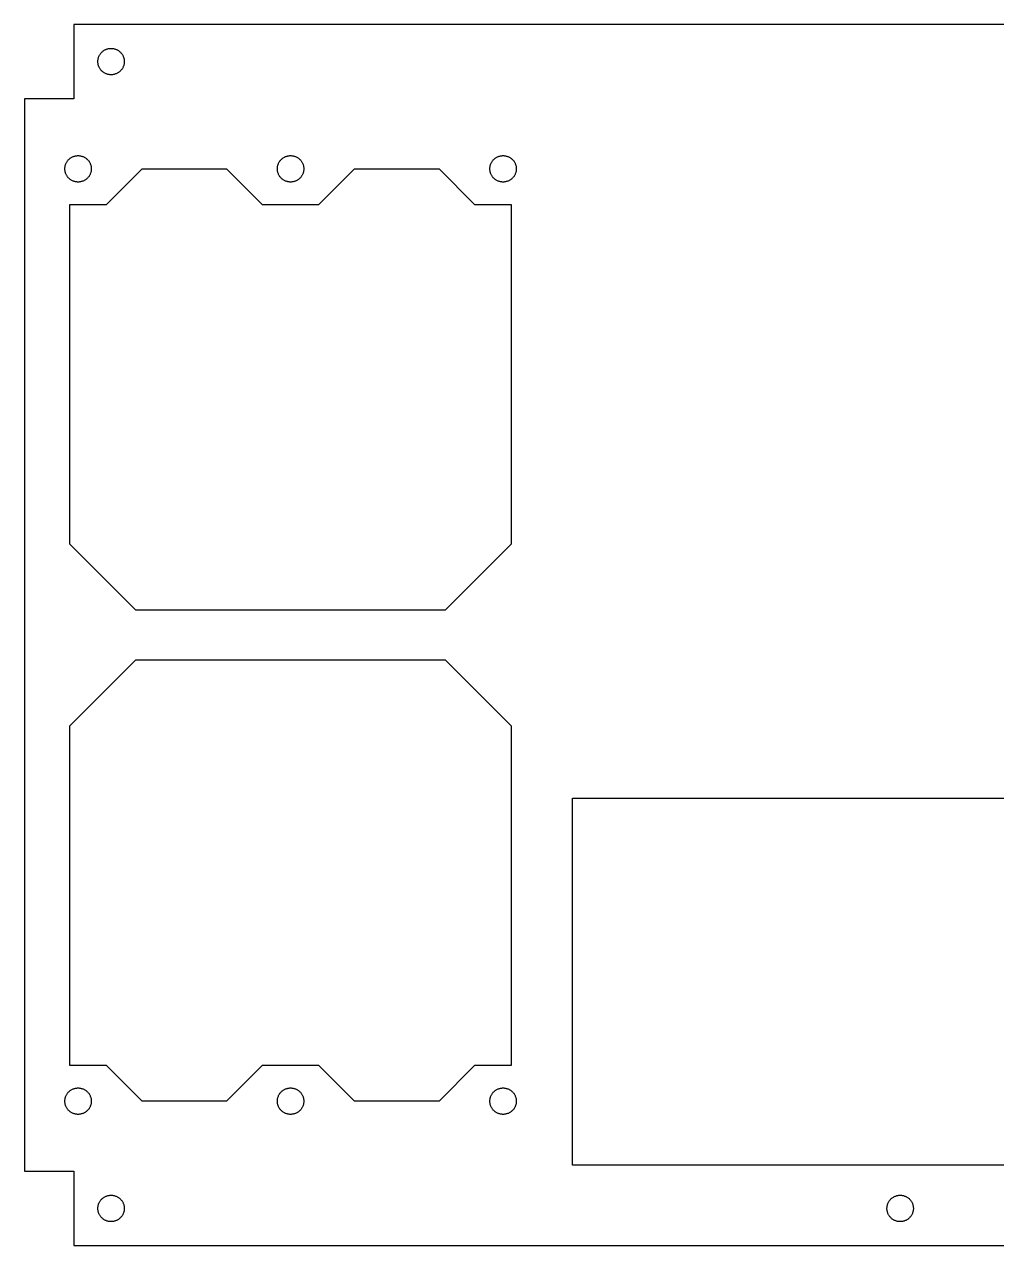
# Model space of a CAD drawing. Header units: metres. Extents: x -160 to 160, y 0 to 148.
# Drawn here: x -160 to -42.2, y 0 to 148 of the extents above; entities that cross this region are included whole.
import ezdxf

# ---------------------------------------------------------------- set-up
doc = ezdxf.new("R2010")
doc.units = ezdxf.units.M

msp = doc.modelspace()

# ---------------------------------------------------------------- linework, layer by layer
for p, q in [((154, 148), (-154, 148)), ((-154, 148), (-154, 139)), ((-149.965, 145.032), (-149.889, 145.052)), ((-149.889, 145.052), (-149.812, 145.07)), ((-149.812, 145.07), (-149.735, 145.083)), ((-149.735, 145.083), (-149.657, 145.093)), ((-149.657, 145.093), (-149.579, 145.099)), ((-149.579, 145.099), (-149.5, 145.1)), ((-149.5, 145.1), (-149.421, 145.099)), ((-149.421, 145.099), (-149.343, 145.093)), ((-149.343, 145.093), (-149.265, 145.083)), ((-149.265, 145.083), (-149.188, 145.07)), ((-149.188, 145.07), (-149.111, 145.052)), ((-149.111, 145.052), (-149.035, 145.032)), ((-151.1, 143.5), (-151.099, 143.579)), ((-151.099, 143.579), (-151.093, 143.657)), ((-151.093, 143.657), (-151.083, 143.735)), ((-151.083, 143.735), (-151.07, 143.812)), ((-151.07, 143.812), (-151.052, 143.889)), ((-151.052, 143.889), (-151.032, 143.965)), ((-151.032, 143.965), (-151.007, 144.039)), ((-151.007, 144.039), (-150.979, 144.112)), ((-150.979, 144.112), (-150.947, 144.184)), ((-150.947, 144.184), (-150.911, 144.254)), ((-150.911, 144.254), (-150.873, 144.323)), ((-150.873, 144.323), (-150.831, 144.389)), ((-150.831, 144.389), (-150.785, 144.453)), ((-150.785, 144.453), (-150.737, 144.515)), ((-150.737, 144.515), (-150.686, 144.575)), ((-150.686, 144.575), (-150.632, 144.632)), ((-150.632, 144.632), (-150.575, 144.686)), ((-150.575, 144.686), (-150.515, 144.737)), ((-150.515, 144.737), (-150.453, 144.785)), ((-150.453, 144.785), (-150.389, 144.831)), ((-150.389, 144.831), (-150.323, 144.873)), ((-150.323, 144.873), (-150.254, 144.911)), ((-150.254, 144.911), (-150.184, 144.947)), ((-150.184, 144.947), (-150.112, 144.979)), ((-150.112, 144.979), (-150.039, 145.007)), ((-150.039, 145.007), (-149.965, 145.032)), ((-149.035, 145.032), (-148.961, 145.007)), ((-148.961, 145.007), (-148.888, 144.979)), ((-148.888, 144.979), (-148.816, 144.947)), ((-148.816, 144.947), (-148.746, 144.911)), ((-148.746, 144.911), (-148.677, 144.873)), ((-148.677, 144.873), (-148.611, 144.831)), ((-148.611, 144.831), (-148.547, 144.785)), ((-148.547, 144.785), (-148.485, 144.737)), ((-148.485, 144.737), (-148.425, 144.686)), ((-148.425, 144.686), (-148.368, 144.632)), ((-148.368, 144.632), (-148.314, 144.575)), ((-148.314, 144.575), (-148.263, 144.515)), ((-148.263, 144.515), (-148.215, 144.453)), ((-148.215, 144.453), (-148.169, 144.389)), ((-148.169, 144.389), (-148.127, 144.323)), ((-148.127, 144.323), (-148.089, 144.254)), ((-148.089, 144.254), (-148.053, 144.184)), ((-148.053, 144.184), (-148.021, 144.112)), ((-148.021, 144.112), (-147.993, 144.039)), ((-147.993, 144.039), (-147.968, 143.965)), ((-147.968, 143.965), (-147.948, 143.889)), ((-147.948, 143.889), (-147.93, 143.812)), ((-147.93, 143.812), (-147.917, 143.735)), ((-147.917, 143.735), (-147.907, 143.657)), ((-147.907, 143.657), (-147.901, 143.579)), ((-147.901, 143.579), (-147.9, 143.5)), ((-151.099, 143.421), (-151.1, 143.5)), ((-151.093, 143.343), (-151.099, 143.421)), ((-151.083, 143.265), (-151.093, 143.343)), ((-151.07, 143.188), (-151.083, 143.265)), ((-151.052, 143.111), (-151.07, 143.188)), ((-151.032, 143.035), (-151.052, 143.111)), ((-151.007, 142.961), (-151.032, 143.035)), ((-150.979, 142.888), (-151.007, 142.961)), ((-150.947, 142.816), (-150.979, 142.888)), ((-150.911, 142.746), (-150.947, 142.816)), ((-150.873, 142.677), (-150.911, 142.746)), ((-150.831, 142.611), (-150.873, 142.677)), ((-150.785, 142.547), (-150.831, 142.611)), ((-150.737, 142.485), (-150.785, 142.547)), ((-150.686, 142.425), (-150.737, 142.485)), ((-150.632, 142.368), (-150.686, 142.425)), ((-150.575, 142.314), (-150.632, 142.368)), ((-150.515, 142.263), (-150.575, 142.314)), ((-150.453, 142.215), (-150.515, 142.263)), ((-150.389, 142.169), (-150.453, 142.215)), ((-150.323, 142.127), (-150.389, 142.169)), ((-150.254, 142.089), (-150.323, 142.127)), ((-150.184, 142.053), (-150.254, 142.089)), ((-148.746, 142.089), (-148.816, 142.053)), ((-148.677, 142.127), (-148.746, 142.089)), ((-148.611, 142.169), (-148.677, 142.127)), ((-148.547, 142.215), (-148.611, 142.169)), ((-148.485, 142.263), (-148.547, 142.215)), ((-148.425, 142.314), (-148.485, 142.263)), ((-148.368, 142.368), (-148.425, 142.314)), ((-148.314, 142.425), (-148.368, 142.368)), ((-148.263, 142.485), (-148.314, 142.425)), ((-148.215, 142.547), (-148.263, 142.485)), ((-148.169, 142.611), (-148.215, 142.547)), ((-148.127, 142.677), (-148.169, 142.611)), ((-148.089, 142.746), (-148.127, 142.677)), ((-148.053, 142.816), (-148.089, 142.746)), ((-148.021, 142.888), (-148.053, 142.816)), ((-147.993, 142.961), (-148.021, 142.888)), ((-147.968, 143.035), (-147.993, 142.961)), ((-147.948, 143.111), (-147.968, 143.035)), ((-147.93, 143.188), (-147.948, 143.111)), ((-147.917, 143.265), (-147.93, 143.188)), ((-147.907, 143.343), (-147.917, 143.265)), ((-147.901, 143.421), (-147.907, 143.343)), ((-147.9, 143.5), (-147.901, 143.421)), ((-150.112, 142.021), (-150.184, 142.053)), ((-150.039, 141.993), (-150.112, 142.021)), ((-149.965, 141.968), (-150.039, 141.993)), ((-149.889, 141.948), (-149.965, 141.968)), ((-149.812, 141.93), (-149.889, 141.948)), ((-149.735, 141.917), (-149.812, 141.93)), ((-149.657, 141.907), (-149.735, 141.917)), ((-149.579, 141.901), (-149.657, 141.907)), ((-149.5, 141.9), (-149.579, 141.901)), ((-149.421, 141.901), (-149.5, 141.9)), ((-149.343, 141.907), (-149.421, 141.901)), ((-149.265, 141.917), (-149.343, 141.907)), ((-149.188, 141.93), (-149.265, 141.917)), ((-149.111, 141.948), (-149.188, 141.93)), ((-149.035, 141.968), (-149.111, 141.948)), ((-148.961, 141.993), (-149.035, 141.968)), ((-148.888, 142.021), (-148.961, 141.993)), ((-148.816, 142.053), (-148.888, 142.021)), ((-154, 139), (-160, 139)), ((-160, 139), (-160, 9)), ((-154.575, 131.686), (-154.515, 131.737)), ((-154.515, 131.737), (-154.453, 131.785)), ((-154.453, 131.785), (-154.389, 131.831)), ((-154.389, 131.831), (-154.323, 131.873)), ((-154.323, 131.873), (-154.254, 131.911)), ((-154.254, 131.911), (-154.184, 131.947)), ((-154.184, 131.947), (-154.112, 131.979)), ((-154.112, 131.979), (-154.039, 132.007)), ((-154.039, 132.007), (-153.965, 132.032)), ((-153.965, 132.032), (-153.889, 132.052)), ((-153.889, 132.052), (-153.812, 132.07)), ((-153.812, 132.07), (-153.735, 132.083)), ((-153.735, 132.083), (-153.657, 132.093)), ((-153.657, 132.093), (-153.579, 132.099)), ((-153.579, 132.099), (-153.5, 132.1)), ((-153.5, 132.1), (-153.421, 132.099)), ((-153.421, 132.099), (-153.343, 132.093)), ((-153.343, 132.093), (-153.265, 132.083)), ((-153.265, 132.083), (-153.188, 132.07)), ((-153.188, 132.07), (-153.111, 132.052)), ((-153.111, 132.052), (-153.035, 132.032)), ((-153.035, 132.032), (-152.961, 132.007)), ((-152.961, 132.007), (-152.888, 131.979)), ((-152.888, 131.979), (-152.816, 131.947)), ((-152.816, 131.947), (-152.746, 131.911)), ((-152.746, 131.911), (-152.677, 131.873)), ((-152.677, 131.873), (-152.611, 131.831)), ((-152.611, 131.831), (-152.547, 131.785)), ((-152.547, 131.785), (-152.485, 131.737)), ((-152.485, 131.737), (-152.425, 131.686)), ((-128.825, 131.686), (-128.765, 131.737)), ((-128.765, 131.737), (-128.703, 131.785)), ((-128.703, 131.785), (-128.639, 131.831)), ((-128.639, 131.831), (-128.573, 131.873)), ((-128.573, 131.873), (-128.504, 131.911)), ((-128.504, 131.911), (-128.434, 131.947)), ((-128.434, 131.947), (-128.362, 131.979)), ((-128.362, 131.979), (-128.289, 132.007)), ((-128.289, 132.007), (-128.215, 132.032)), ((-128.215, 132.032), (-128.139, 132.052)), ((-128.139, 132.052), (-128.062, 132.07)), ((-128.062, 132.07), (-127.985, 132.083)), ((-127.985, 132.083), (-127.907, 132.093)), ((-127.907, 132.093), (-127.829, 132.099)), ((-127.829, 132.099), (-127.75, 132.1)), ((-127.75, 132.1), (-127.671, 132.099)), ((-127.671, 132.099), (-127.593, 132.093)), ((-127.593, 132.093), (-127.515, 132.083)), ((-127.515, 132.083), (-127.438, 132.07)), ((-127.438, 132.07), (-127.361, 132.052)), ((-127.361, 132.052), (-127.285, 132.032)), ((-127.285, 132.032), (-127.211, 132.007)), ((-127.211, 132.007), (-127.138, 131.979)), ((-127.138, 131.979), (-127.066, 131.947)), ((-127.066, 131.947), (-126.996, 131.911)), ((-126.996, 131.911), (-126.927, 131.873)), ((-126.927, 131.873), (-126.861, 131.831)), ((-126.861, 131.831), (-126.797, 131.785)), ((-126.797, 131.785), (-126.735, 131.737)), ((-126.735, 131.737), (-126.675, 131.686)), ((-103.075, 131.686), (-103.015, 131.737)), ((-103.015, 131.737), (-102.953, 131.785)), ((-102.953, 131.785), (-102.889, 131.831)), ((-102.889, 131.831), (-102.823, 131.873)), ((-102.823, 131.873), (-102.754, 131.911)), ((-102.754, 131.911), (-102.684, 131.947)), ((-102.684, 131.947), (-102.612, 131.979)), ((-102.612, 131.979), (-102.539, 132.007)), ((-102.539, 132.007), (-102.465, 132.032)), ((-102.465, 132.032), (-102.389, 132.052)), ((-102.389, 132.052), (-102.312, 132.07)), ((-102.312, 132.07), (-102.235, 132.083)), ((-102.235, 132.083), (-102.157, 132.093)), ((-102.157, 132.093), (-102.079, 132.099)), ((-102.079, 132.099), (-102, 132.1)), ((-102, 132.1), (-101.921, 132.099)), ((-101.921, 132.099), (-101.843, 132.093)), ((-101.843, 132.093), (-101.765, 132.083)), ((-101.765, 132.083), (-101.688, 132.07)), ((-101.688, 132.07), (-101.611, 132.052)), ((-101.611, 132.052), (-101.535, 132.032)), ((-101.535, 132.032), (-101.461, 132.007)), ((-101.461, 132.007), (-101.388, 131.979)), ((-101.388, 131.979), (-101.316, 131.947)), ((-101.316, 131.947), (-101.246, 131.911)), ((-101.246, 131.911), (-101.177, 131.873)), ((-101.177, 131.873), (-101.111, 131.831)), ((-101.111, 131.831), (-101.047, 131.785)), ((-101.047, 131.785), (-100.985, 131.737)), ((-100.985, 131.737), (-100.925, 131.686)), ((-155.1, 130.5), (-155.099, 130.579)), ((-155.099, 130.421), (-155.1, 130.5)), ((-155.099, 130.579), (-155.093, 130.657)), ((-155.093, 130.343), (-155.099, 130.421)), ((-155.093, 130.657), (-155.083, 130.735)), ((-155.083, 130.265), (-155.093, 130.343)), ((-155.083, 130.735), (-155.07, 130.812)), ((-155.07, 130.188), (-155.083, 130.265)), ((-155.07, 130.812), (-155.052, 130.889)), ((-155.052, 130.889), (-155.032, 130.965)), ((-155.032, 130.965), (-155.007, 131.039)), ((-155.007, 131.039), (-154.979, 131.112)), ((-154.979, 131.112), (-154.947, 131.184)), ((-154.947, 131.184), (-154.911, 131.254)), ((-154.911, 131.254), (-154.873, 131.323)), ((-154.873, 131.323), (-154.831, 131.389)), ((-154.831, 131.389), (-154.785, 131.453)), ((-154.785, 131.453), (-154.737, 131.515)), ((-154.737, 131.515), (-154.686, 131.575)), ((-154.686, 131.575), (-154.632, 131.632)), ((-154.632, 131.632), (-154.575, 131.686)), ((-152.425, 131.686), (-152.368, 131.632)), ((-152.368, 131.632), (-152.314, 131.575)), ((-152.314, 131.575), (-152.263, 131.515)), ((-152.263, 131.515), (-152.215, 131.453)), ((-152.215, 131.453), (-152.169, 131.389)), ((-152.169, 131.389), (-152.127, 131.323)), ((-152.127, 131.323), (-152.089, 131.254)), ((-152.089, 131.254), (-152.053, 131.184)), ((-152.053, 131.184), (-152.021, 131.112)), ((-152.021, 131.112), (-151.993, 131.039)), ((-151.993, 131.039), (-151.968, 130.965)), ((-151.968, 130.965), (-151.948, 130.889)), ((-151.948, 130.889), (-151.93, 130.812)), ((-151.93, 130.812), (-151.917, 130.735)), ((-151.917, 130.265), (-151.93, 130.188)), ((-151.917, 130.735), (-151.907, 130.657)), ((-151.907, 130.343), (-151.917, 130.265)), ((-151.907, 130.657), (-151.901, 130.579)), ((-151.901, 130.421), (-151.907, 130.343)), ((-151.901, 130.579), (-151.9, 130.5)), ((-151.9, 130.5), (-151.901, 130.421)), ((-150.056, 126.185), (-145.741, 130.5)), ((-145.741, 130.5), (-135.509, 130.5)), ((-135.509, 130.5), (-131.194, 126.185)), ((-129.35, 130.5), (-129.349, 130.579)), ((-129.349, 130.421), (-129.35, 130.5)), ((-129.349, 130.579), (-129.343, 130.657)), ((-129.343, 130.343), (-129.349, 130.421)), ((-129.343, 130.657), (-129.333, 130.735)), ((-129.333, 130.265), (-129.343, 130.343)), ((-129.333, 130.735), (-129.32, 130.812)), ((-129.32, 130.188), (-129.333, 130.265)), ((-129.32, 130.812), (-129.302, 130.889)), ((-129.302, 130.889), (-129.282, 130.965)), ((-129.282, 130.965), (-129.257, 131.039)), ((-129.257, 131.039), (-129.229, 131.112)), ((-129.229, 131.112), (-129.197, 131.184)), ((-129.197, 131.184), (-129.161, 131.254)), ((-129.161, 131.254), (-129.123, 131.323)), ((-129.123, 131.323), (-129.081, 131.389)), ((-129.081, 131.389), (-129.035, 131.453)), ((-129.035, 131.453), (-128.987, 131.515)), ((-128.987, 131.515), (-128.936, 131.575)), ((-128.936, 131.575), (-128.882, 131.632)), ((-128.882, 131.632), (-128.825, 131.686)), ((-126.675, 131.686), (-126.618, 131.632)), ((-126.618, 131.632), (-126.564, 131.575)), ((-126.564, 131.575), (-126.513, 131.515)), ((-126.513, 131.515), (-126.465, 131.453)), ((-126.465, 131.453), (-126.419, 131.389)), ((-126.419, 131.389), (-126.377, 131.323)), ((-126.377, 131.323), (-126.339, 131.254)), ((-126.339, 131.254), (-126.303, 131.184)), ((-126.303, 131.184), (-126.271, 131.112)), ((-126.271, 131.112), (-126.243, 131.039)), ((-126.243, 131.039), (-126.218, 130.965)), ((-126.218, 130.965), (-126.198, 130.889)), ((-126.198, 130.889), (-126.18, 130.812)), ((-126.18, 130.812), (-126.167, 130.735)), ((-126.167, 130.265), (-126.18, 130.188)), ((-126.167, 130.735), (-126.157, 130.657)), ((-126.157, 130.343), (-126.167, 130.265)), ((-126.157, 130.657), (-126.151, 130.579)), ((-126.151, 130.421), (-126.157, 130.343)), ((-126.151, 130.579), (-126.15, 130.5)), ((-126.15, 130.5), (-126.151, 130.421)), ((-124.306, 126.185), (-119.991, 130.5)), ((-119.991, 130.5), (-109.759, 130.5)), ((-109.759, 130.5), (-105.444, 126.185)), ((-103.6, 130.5), (-103.599, 130.579)), ((-103.599, 130.421), (-103.6, 130.5)), ((-103.599, 130.579), (-103.593, 130.657)), ((-103.593, 130.343), (-103.599, 130.421)), ((-103.593, 130.657), (-103.583, 130.735)), ((-103.583, 130.265), (-103.593, 130.343)), ((-103.583, 130.735), (-103.57, 130.812)), ((-103.57, 130.188), (-103.583, 130.265)), ((-103.57, 130.812), (-103.552, 130.889)), ((-103.552, 130.889), (-103.532, 130.965)), ((-103.532, 130.965), (-103.507, 131.039)), ((-103.507, 131.039), (-103.479, 131.112)), ((-103.479, 131.112), (-103.447, 131.184)), ((-103.447, 131.184), (-103.411, 131.254)), ((-103.411, 131.254), (-103.373, 131.323)), ((-103.373, 131.323), (-103.331, 131.389)), ((-103.331, 131.389), (-103.285, 131.453)), ((-103.285, 131.453), (-103.237, 131.515)), ((-103.237, 131.515), (-103.186, 131.575)), ((-103.186, 131.575), (-103.132, 131.632)), ((-103.132, 131.632), (-103.075, 131.686)), ((-100.925, 131.686), (-100.868, 131.632)), ((-100.868, 131.632), (-100.814, 131.575)), ((-100.814, 131.575), (-100.763, 131.515)), ((-100.763, 131.515), (-100.715, 131.453)), ((-100.715, 131.453), (-100.669, 131.389)), ((-100.669, 131.389), (-100.627, 131.323)), ((-100.627, 131.323), (-100.589, 131.254)), ((-100.589, 131.254), (-100.553, 131.184)), ((-100.553, 131.184), (-100.521, 131.112)), ((-100.521, 131.112), (-100.493, 131.039)), ((-100.493, 131.039), (-100.468, 130.965)), ((-100.468, 130.965), (-100.448, 130.889)), ((-100.448, 130.889), (-100.43, 130.812)), ((-100.43, 130.812), (-100.417, 130.735)), ((-100.417, 130.265), (-100.43, 130.188)), ((-100.417, 130.735), (-100.407, 130.657)), ((-100.407, 130.343), (-100.417, 130.265)), ((-100.407, 130.657), (-100.401, 130.579)), ((-100.401, 130.421), (-100.407, 130.343)), ((-100.401, 130.579), (-100.4, 130.5)), ((-100.4, 130.5), (-100.401, 130.421)), ((-155.052, 130.111), (-155.07, 130.188)), ((-155.032, 130.035), (-155.052, 130.111)), ((-155.007, 129.961), (-155.032, 130.035)), ((-154.979, 129.888), (-155.007, 129.961)), ((-154.947, 129.816), (-154.979, 129.888)), ((-154.911, 129.746), (-154.947, 129.816)), ((-154.873, 129.677), (-154.911, 129.746)), ((-154.831, 129.611), (-154.873, 129.677)), ((-154.785, 129.547), (-154.831, 129.611)), ((-154.737, 129.485), (-154.785, 129.547)), ((-154.686, 129.425), (-154.737, 129.485)), ((-154.632, 129.368), (-154.686, 129.425)), ((-154.575, 129.314), (-154.632, 129.368)), ((-154.515, 129.263), (-154.575, 129.314)), ((-154.453, 129.215), (-154.515, 129.263)), ((-154.389, 129.169), (-154.453, 129.215)), ((-154.323, 129.127), (-154.389, 129.169)), ((-154.254, 129.089), (-154.323, 129.127)), ((-154.184, 129.053), (-154.254, 129.089)), ((-154.112, 129.021), (-154.184, 129.053)), ((-154.039, 128.993), (-154.112, 129.021)), ((-153.965, 128.968), (-154.039, 128.993)), ((-153.889, 128.948), (-153.965, 128.968)), ((-153.812, 128.93), (-153.889, 128.948)), ((-153.735, 128.917), (-153.812, 128.93)), ((-153.657, 128.907), (-153.735, 128.917)), ((-153.579, 128.901), (-153.657, 128.907)), ((-153.5, 128.9), (-153.579, 128.901)), ((-153.421, 128.901), (-153.5, 128.9)), ((-153.343, 128.907), (-153.421, 128.901)), ((-153.265, 128.917), (-153.343, 128.907)), ((-153.188, 128.93), (-153.265, 128.917)), ((-153.111, 128.948), (-153.188, 128.93)), ((-153.035, 128.968), (-153.111, 128.948)), ((-152.961, 128.993), (-153.035, 128.968)), ((-152.888, 129.021), (-152.961, 128.993)), ((-152.816, 129.053), (-152.888, 129.021)), ((-152.746, 129.089), (-152.816, 129.053)), ((-152.677, 129.127), (-152.746, 129.089)), ((-152.611, 129.169), (-152.677, 129.127)), ((-152.547, 129.215), (-152.611, 129.169)), ((-152.485, 129.263), (-152.547, 129.215)), ((-152.425, 129.314), (-152.485, 129.263)), ((-152.368, 129.368), (-152.425, 129.314)), ((-152.314, 129.425), (-152.368, 129.368)), ((-152.263, 129.485), (-152.314, 129.425)), ((-152.215, 129.547), (-152.263, 129.485)), ((-152.169, 129.611), (-152.215, 129.547)), ((-152.127, 129.677), (-152.169, 129.611)), ((-152.089, 129.746), (-152.127, 129.677)), ((-152.053, 129.816), (-152.089, 129.746)), ((-152.021, 129.888), (-152.053, 129.816)), ((-151.993, 129.961), (-152.021, 129.888)), ((-151.968, 130.035), (-151.993, 129.961)), ((-151.948, 130.111), (-151.968, 130.035)), ((-151.93, 130.188), (-151.948, 130.111)), ((-129.302, 130.111), (-129.32, 130.188)), ((-129.282, 130.035), (-129.302, 130.111)), ((-129.257, 129.961), (-129.282, 130.035)), ((-129.229, 129.888), (-129.257, 129.961)), ((-129.197, 129.816), (-129.229, 129.888)), ((-129.161, 129.746), (-129.197, 129.816)), ((-129.123, 129.677), (-129.161, 129.746)), ((-129.081, 129.611), (-129.123, 129.677)), ((-129.035, 129.547), (-129.081, 129.611)), ((-128.987, 129.485), (-129.035, 129.547)), ((-128.936, 129.425), (-128.987, 129.485)), ((-128.882, 129.368), (-128.936, 129.425)), ((-128.825, 129.314), (-128.882, 129.368)), ((-128.765, 129.263), (-128.825, 129.314)), ((-128.703, 129.215), (-128.765, 129.263)), ((-128.639, 129.169), (-128.703, 129.215)), ((-128.573, 129.127), (-128.639, 129.169)), ((-128.504, 129.089), (-128.573, 129.127)), ((-128.434, 129.053), (-128.504, 129.089)), ((-128.362, 129.021), (-128.434, 129.053)), ((-128.289, 128.993), (-128.362, 129.021)), ((-128.215, 128.968), (-128.289, 128.993)), ((-128.139, 128.948), (-128.215, 128.968)), ((-128.062, 128.93), (-128.139, 128.948)), ((-127.985, 128.917), (-128.062, 128.93)), ((-127.907, 128.907), (-127.985, 128.917)), ((-127.829, 128.901), (-127.907, 128.907)), ((-127.75, 128.9), (-127.829, 128.901)), ((-127.671, 128.901), (-127.75, 128.9)), ((-127.593, 128.907), (-127.671, 128.901)), ((-127.515, 128.917), (-127.593, 128.907)), ((-127.438, 128.93), (-127.515, 128.917)), ((-127.361, 128.948), (-127.438, 128.93)), ((-127.285, 128.968), (-127.361, 128.948)), ((-127.211, 128.993), (-127.285, 128.968)), ((-127.138, 129.021), (-127.211, 128.993)), ((-127.066, 129.053), (-127.138, 129.021)), ((-126.996, 129.089), (-127.066, 129.053)), ((-126.927, 129.127), (-126.996, 129.089)), ((-126.861, 129.169), (-126.927, 129.127)), ((-126.797, 129.215), (-126.861, 129.169)), ((-126.735, 129.263), (-126.797, 129.215)), ((-126.675, 129.314), (-126.735, 129.263)), ((-126.618, 129.368), (-126.675, 129.314)), ((-126.564, 129.425), (-126.618, 129.368)), ((-126.513, 129.485), (-126.564, 129.425)), ((-126.465, 129.547), (-126.513, 129.485)), ((-126.419, 129.611), (-126.465, 129.547)), ((-126.377, 129.677), (-126.419, 129.611)), ((-126.339, 129.746), (-126.377, 129.677)), ((-126.303, 129.816), (-126.339, 129.746)), ((-126.271, 129.888), (-126.303, 129.816)), ((-126.243, 129.961), (-126.271, 129.888)), ((-126.218, 130.035), (-126.243, 129.961)), ((-126.198, 130.111), (-126.218, 130.035)), ((-126.18, 130.188), (-126.198, 130.111)), ((-103.552, 130.111), (-103.57, 130.188)), ((-103.532, 130.035), (-103.552, 130.111)), ((-103.507, 129.961), (-103.532, 130.035)), ((-103.479, 129.888), (-103.507, 129.961)), ((-103.447, 129.816), (-103.479, 129.888)), ((-103.411, 129.746), (-103.447, 129.816)), ((-103.373, 129.677), (-103.411, 129.746)), ((-103.331, 129.611), (-103.373, 129.677)), ((-103.285, 129.547), (-103.331, 129.611)), ((-103.237, 129.485), (-103.285, 129.547)), ((-103.186, 129.425), (-103.237, 129.485)), ((-103.132, 129.368), (-103.186, 129.425)), ((-103.075, 129.314), (-103.132, 129.368)), ((-103.015, 129.263), (-103.075, 129.314)), ((-102.953, 129.215), (-103.015, 129.263)), ((-102.889, 129.169), (-102.953, 129.215)), ((-102.823, 129.127), (-102.889, 129.169)), ((-102.754, 129.089), (-102.823, 129.127)), ((-102.684, 129.053), (-102.754, 129.089)), ((-102.612, 129.021), (-102.684, 129.053)), ((-102.539, 128.993), (-102.612, 129.021)), ((-102.465, 128.968), (-102.539, 128.993)), ((-102.389, 128.948), (-102.465, 128.968)), ((-102.312, 128.93), (-102.389, 128.948)), ((-102.235, 128.917), (-102.312, 128.93)), ((-102.157, 128.907), (-102.235, 128.917)), ((-102.079, 128.901), (-102.157, 128.907)), ((-102, 128.9), (-102.079, 128.901)), ((-101.921, 128.901), (-102, 128.9)), ((-101.843, 128.907), (-101.921, 128.901)), ((-101.765, 128.917), (-101.843, 128.907)), ((-101.688, 128.93), (-101.765, 128.917)), ((-101.611, 128.948), (-101.688, 128.93)), ((-101.535, 128.968), (-101.611, 128.948)), ((-101.461, 128.993), (-101.535, 128.968)), ((-101.388, 129.021), (-101.461, 128.993)), ((-101.316, 129.053), (-101.388, 129.021)), ((-101.246, 129.089), (-101.316, 129.053)), ((-101.177, 129.127), (-101.246, 129.089)), ((-101.111, 129.169), (-101.177, 129.127)), ((-101.047, 129.215), (-101.111, 129.169)), ((-100.985, 129.263), (-101.047, 129.215)), ((-100.925, 129.314), (-100.985, 129.263)), ((-100.868, 129.368), (-100.925, 129.314)), ((-100.814, 129.425), (-100.868, 129.368)), ((-100.763, 129.485), (-100.814, 129.425)), ((-100.715, 129.547), (-100.763, 129.485)), ((-100.669, 129.611), (-100.715, 129.547)), ((-100.627, 129.677), (-100.669, 129.611)), ((-100.589, 129.746), (-100.627, 129.677)), ((-100.553, 129.816), (-100.589, 129.746)), ((-100.521, 129.888), (-100.553, 129.816)), ((-100.493, 129.961), (-100.521, 129.888)), ((-100.468, 130.035), (-100.493, 129.961)), ((-100.448, 130.111), (-100.468, 130.035)), ((-100.43, 130.188), (-100.448, 130.111)), ((-154.5, 85), (-154.5, 126.185)), ((-154.5, 126.185), (-150.056, 126.185)), ((-131.194, 126.185), (-124.306, 126.185)), ((-105.444, 126.185), (-101, 126.185)), ((-101, 126.185), (-101, 85)), ((-146.5, 77), (-154.5, 85)), ((-101, 85), (-109, 77)), ((-109, 77), (-146.5, 77)), ((-154.5, 63), (-146.5, 71)), ((-146.5, 71), (-109, 71)), ((-109, 71), (-101, 63)), ((-154.5, 21.8149), (-154.5, 63)), ((-101, 63), (-101, 21.8149)), ((-93.5684, 9.76479), (-93.5684, 54.2148)), ((-93.5684, 54.2148), (65.1816, 54.2148)), ((-150.056, 21.8149), (-154.5, 21.8149)), ((-145.741, 17.5), (-150.056, 21.8149)), ((-131.194, 21.8149), (-135.509, 17.5)), ((-124.306, 21.8149), (-131.194, 21.8149)), ((-119.991, 17.5), (-124.306, 21.8149)), ((-105.444, 21.8149), (-109.759, 17.5)), ((-101, 21.8149), (-105.444, 21.8149)), ((-155.083, 17.7348), (-155.07, 17.8122)), ((-155.07, 17.8122), (-155.052, 17.8889)), ((-155.052, 17.8889), (-155.032, 17.9646)), ((-155.032, 17.9646), (-155.007, 18.0392)), ((-155.007, 18.0392), (-154.979, 18.1125)), ((-154.979, 18.1125), (-154.947, 18.1843)), ((-154.947, 18.1843), (-154.911, 18.2544)), ((-154.911, 18.2544), (-154.873, 18.3228)), ((-154.873, 18.3228), (-154.831, 18.3892)), ((-154.831, 18.3892), (-154.785, 18.4534)), ((-154.785, 18.4534), (-154.737, 18.5153)), ((-154.737, 18.5153), (-154.686, 18.5748)), ((-154.686, 18.5748), (-154.632, 18.6317)), ((-154.632, 18.6317), (-154.575, 18.6859)), ((-154.575, 18.6859), (-154.515, 18.7372)), ((-154.515, 18.7372), (-154.453, 18.7855)), ((-154.453, 18.7855), (-154.389, 18.8307)), ((-154.389, 18.8307), (-154.323, 18.8727)), ((-154.323, 18.8727), (-154.254, 18.9115)), ((-154.254, 18.9115), (-154.184, 18.9468)), ((-154.184, 18.9468), (-154.112, 18.9786)), ((-154.112, 18.9786), (-154.039, 19.0069)), ((-154.039, 19.0069), (-153.965, 19.0315)), ((-153.965, 19.0315), (-153.889, 19.0525)), ((-153.889, 19.0525), (-153.812, 19.0697)), ((-153.812, 19.0697), (-153.735, 19.0831)), ((-153.735, 19.0831), (-153.657, 19.0927)), ((-153.657, 19.0927), (-153.579, 19.0985)), ((-153.579, 19.0985), (-153.5, 19.1004)), ((-153.5, 19.1004), (-153.421, 19.0985)), ((-153.421, 19.0985), (-153.343, 19.0927)), ((-153.343, 19.0927), (-153.265, 19.0831)), ((-153.265, 19.0831), (-153.188, 19.0697)), ((-153.188, 19.0697), (-153.111, 19.0525)), ((-153.111, 19.0525), (-153.035, 19.0315)), ((-153.035, 19.0315), (-152.961, 19.0069)), ((-152.961, 19.0069), (-152.888, 18.9786)), ((-152.888, 18.9786), (-152.816, 18.9468)), ((-152.816, 18.9468), (-152.746, 18.9115)), ((-152.746, 18.9115), (-152.677, 18.8727)), ((-152.677, 18.8727), (-152.611, 18.8307)), ((-152.611, 18.8307), (-152.547, 18.7855)), ((-152.547, 18.7855), (-152.485, 18.7372)), ((-152.485, 18.7372), (-152.425, 18.6859)), ((-152.425, 18.6859), (-152.368, 18.6317)), ((-152.368, 18.6317), (-152.314, 18.5748)), ((-152.314, 18.5748), (-152.263, 18.5153)), ((-152.263, 18.5153), (-152.215, 18.4534)), ((-152.215, 18.4534), (-152.169, 18.3892)), ((-152.169, 18.3892), (-152.127, 18.3228)), ((-152.127, 18.3228), (-152.089, 18.2544)), ((-152.089, 18.2544), (-152.053, 18.1843)), ((-152.053, 18.1843), (-152.021, 18.1125)), ((-152.021, 18.1125), (-151.993, 18.0392)), ((-151.993, 18.0392), (-151.968, 17.9646)), ((-151.968, 17.9646), (-151.948, 17.8889)), ((-151.948, 17.8889), (-151.93, 17.8122)), ((-151.93, 17.8122), (-151.917, 17.7348)), ((-129.333, 17.7348), (-129.32, 17.8122)), ((-129.32, 17.8122), (-129.302, 17.8889)), ((-129.302, 17.8889), (-129.282, 17.9646)), ((-129.282, 17.9646), (-129.257, 18.0392)), ((-129.257, 18.0392), (-129.229, 18.1125)), ((-129.229, 18.1125), (-129.197, 18.1843)), ((-129.197, 18.1843), (-129.161, 18.2544)), ((-129.161, 18.2544), (-129.123, 18.3228)), ((-129.123, 18.3228), (-129.081, 18.3892)), ((-129.081, 18.3892), (-129.035, 18.4534)), ((-129.035, 18.4534), (-128.987, 18.5153)), ((-128.987, 18.5153), (-128.936, 18.5748)), ((-128.936, 18.5748), (-128.882, 18.6317)), ((-128.882, 18.6317), (-128.825, 18.6859)), ((-128.825, 18.6859), (-128.765, 18.7372)), ((-128.765, 18.7372), (-128.703, 18.7855)), ((-128.703, 18.7855), (-128.639, 18.8307)), ((-128.639, 18.8307), (-128.573, 18.8727)), ((-128.573, 18.8727), (-128.504, 18.9115)), ((-128.504, 18.9115), (-128.434, 18.9468)), ((-128.434, 18.9468), (-128.362, 18.9786)), ((-128.362, 18.9786), (-128.289, 19.0069)), ((-128.289, 19.0069), (-128.215, 19.0315)), ((-128.215, 19.0315), (-128.139, 19.0525)), ((-128.139, 19.0525), (-128.062, 19.0697)), ((-128.062, 19.0697), (-127.985, 19.0831)), ((-127.985, 19.0831), (-127.907, 19.0927)), ((-127.907, 19.0927), (-127.829, 19.0985)), ((-127.829, 19.0985), (-127.75, 19.1004)), ((-127.75, 19.1004), (-127.671, 19.0985)), ((-127.671, 19.0985), (-127.593, 19.0927)), ((-127.593, 19.0927), (-127.515, 19.0831)), ((-127.515, 19.0831), (-127.438, 19.0697)), ((-127.438, 19.0697), (-127.361, 19.0525)), ((-127.361, 19.0525), (-127.285, 19.0315)), ((-127.285, 19.0315), (-127.211, 19.0069)), ((-127.211, 19.0069), (-127.138, 18.9786)), ((-127.138, 18.9786), (-127.066, 18.9468)), ((-127.066, 18.9468), (-126.996, 18.9115)), ((-126.996, 18.9115), (-126.927, 18.8727)), ((-126.927, 18.8727), (-126.861, 18.8307)), ((-126.861, 18.8307), (-126.797, 18.7855)), ((-126.797, 18.7855), (-126.735, 18.7372)), ((-126.735, 18.7372), (-126.675, 18.6859)), ((-126.675, 18.6859), (-126.618, 18.6317)), ((-126.618, 18.6317), (-126.564, 18.5748)), ((-126.564, 18.5748), (-126.513, 18.5153)), ((-126.513, 18.5153), (-126.465, 18.4534)), ((-126.465, 18.4534), (-126.419, 18.3892)), ((-126.419, 18.3892), (-126.377, 18.3228)), ((-126.377, 18.3228), (-126.339, 18.2544)), ((-126.339, 18.2544), (-126.303, 18.1843)), ((-126.303, 18.1843), (-126.271, 18.1125)), ((-126.271, 18.1125), (-126.243, 18.0392)), ((-126.243, 18.0392), (-126.218, 17.9646)), ((-126.218, 17.9646), (-126.198, 17.8889)), ((-126.198, 17.8889), (-126.18, 17.8122)), ((-126.18, 17.8122), (-126.167, 17.7348)), ((-103.583, 17.7348), (-103.57, 17.8122)), ((-103.57, 17.8122), (-103.552, 17.8889)), ((-103.552, 17.8889), (-103.532, 17.9646)), ((-103.532, 17.9646), (-103.507, 18.0392)), ((-103.507, 18.0392), (-103.479, 18.1125)), ((-103.479, 18.1125), (-103.447, 18.1843)), ((-103.447, 18.1843), (-103.411, 18.2544)), ((-103.411, 18.2544), (-103.373, 18.3228)), ((-103.373, 18.3228), (-103.331, 18.3892)), ((-103.331, 18.3892), (-103.285, 18.4534)), ((-103.285, 18.4534), (-103.237, 18.5153)), ((-103.237, 18.5153), (-103.186, 18.5748)), ((-103.186, 18.5748), (-103.132, 18.6317)), ((-103.132, 18.6317), (-103.075, 18.6859)), ((-103.075, 18.6859), (-103.015, 18.7372)), ((-103.015, 18.7372), (-102.953, 18.7855)), ((-102.953, 18.7855), (-102.889, 18.8307)), ((-102.889, 18.8307), (-102.823, 18.8727)), ((-102.823, 18.8727), (-102.754, 18.9115)), ((-102.754, 18.9115), (-102.684, 18.9468)), ((-102.684, 18.9468), (-102.612, 18.9786)), ((-102.612, 18.9786), (-102.539, 19.0069)), ((-102.539, 19.0069), (-102.465, 19.0315)), ((-102.465, 19.0315), (-102.389, 19.0525)), ((-102.389, 19.0525), (-102.312, 19.0697)), ((-102.312, 19.0697), (-102.235, 19.0831)), ((-102.235, 19.0831), (-102.157, 19.0927)), ((-102.157, 19.0927), (-102.079, 19.0985)), ((-102.079, 19.0985), (-102, 19.1004)), ((-102, 19.1004), (-101.921, 19.0985)), ((-101.921, 19.0985), (-101.843, 19.0927)), ((-101.843, 19.0927), (-101.765, 19.0831)), ((-101.765, 19.0831), (-101.688, 19.0697)), ((-101.688, 19.0697), (-101.611, 19.0525)), ((-101.611, 19.0525), (-101.535, 19.0315)), ((-101.535, 19.0315), (-101.461, 19.0069)), ((-101.461, 19.0069), (-101.388, 18.9786)), ((-101.388, 18.9786), (-101.316, 18.9468)), ((-101.316, 18.9468), (-101.246, 18.9115)), ((-101.246, 18.9115), (-101.177, 18.8727)), ((-101.177, 18.8727), (-101.111, 18.8307)), ((-101.111, 18.8307), (-101.047, 18.7855)), ((-101.047, 18.7855), (-100.985, 18.7372)), ((-100.985, 18.7372), (-100.925, 18.6859)), ((-100.925, 18.6859), (-100.868, 18.6317)), ((-100.868, 18.6317), (-100.814, 18.5748)), ((-100.814, 18.5748), (-100.763, 18.5153)), ((-100.763, 18.5153), (-100.715, 18.4534)), ((-100.715, 18.4534), (-100.669, 18.3892)), ((-100.669, 18.3892), (-100.627, 18.3228)), ((-100.627, 18.3228), (-100.589, 18.2544)), ((-100.589, 18.2544), (-100.553, 18.1843)), ((-100.553, 18.1843), (-100.521, 18.1125)), ((-100.521, 18.1125), (-100.493, 18.0392)), ((-100.493, 18.0392), (-100.468, 17.9646)), ((-100.468, 17.9646), (-100.448, 17.8889)), ((-100.448, 17.8889), (-100.43, 17.8122)), ((-100.43, 17.8122), (-100.417, 17.7348)), ((-155.1, 17.5), (-155.099, 17.5785)), ((-155.099, 17.4215), (-155.1, 17.5)), ((-155.099, 17.5785), (-155.093, 17.6569)), ((-155.093, 17.3431), (-155.099, 17.4215)), ((-155.093, 17.6569), (-155.083, 17.7348)), ((-155.083, 17.2652), (-155.093, 17.3431)), ((-155.07, 17.1878), (-155.083, 17.2652)), ((-155.052, 17.1111), (-155.07, 17.1878)), ((-155.032, 17.0354), (-155.052, 17.1111)), ((-155.007, 16.9608), (-155.032, 17.0354)), ((-154.979, 16.8875), (-155.007, 16.9608)), ((-154.947, 16.8157), (-154.979, 16.8875)), ((-154.911, 16.7455), (-154.947, 16.8157)), ((-154.873, 16.6772), (-154.911, 16.7455)), ((-154.831, 16.6108), (-154.873, 16.6772)), ((-154.785, 16.5466), (-154.831, 16.6108)), ((-154.737, 16.4847), (-154.785, 16.5466)), ((-154.686, 16.4252), (-154.737, 16.4847)), ((-154.632, 16.3683), (-154.686, 16.4252)), ((-154.575, 16.3141), (-154.632, 16.3683)), ((-154.515, 16.2628), (-154.575, 16.3141)), ((-152.425, 16.3141), (-152.485, 16.2628)), ((-152.368, 16.3683), (-152.425, 16.3141)), ((-152.314, 16.4252), (-152.368, 16.3683)), ((-152.263, 16.4847), (-152.314, 16.4252)), ((-152.215, 16.5466), (-152.263, 16.4847)), ((-152.169, 16.6108), (-152.215, 16.5466)), ((-152.127, 16.6772), (-152.169, 16.6108)), ((-152.089, 16.7455), (-152.127, 16.6772)), ((-152.053, 16.8157), (-152.089, 16.7455)), ((-152.021, 16.8875), (-152.053, 16.8157)), ((-151.993, 16.9608), (-152.021, 16.8875)), ((-151.968, 17.0354), (-151.993, 16.9608)), ((-151.948, 17.1111), (-151.968, 17.0354)), ((-151.93, 17.1878), (-151.948, 17.1111)), ((-151.917, 17.2652), (-151.93, 17.1878)), ((-151.917, 17.7348), (-151.907, 17.6569)), ((-151.907, 17.3431), (-151.917, 17.2652)), ((-151.907, 17.6569), (-151.901, 17.5785)), ((-151.901, 17.4215), (-151.907, 17.3431)), ((-151.901, 17.5785), (-151.9, 17.5)), ((-151.9, 17.5), (-151.901, 17.4215)), ((-135.509, 17.5), (-145.741, 17.5)), ((-129.35, 17.5), (-129.349, 17.5785)), ((-129.349, 17.4215), (-129.35, 17.5)), ((-129.349, 17.5785), (-129.343, 17.6569)), ((-129.343, 17.3431), (-129.349, 17.4215)), ((-129.343, 17.6569), (-129.333, 17.7348)), ((-129.333, 17.2652), (-129.343, 17.3431)), ((-129.32, 17.1878), (-129.333, 17.2652)), ((-129.302, 17.1111), (-129.32, 17.1878)), ((-129.282, 17.0354), (-129.302, 17.1111)), ((-129.257, 16.9608), (-129.282, 17.0354)), ((-129.229, 16.8875), (-129.257, 16.9608)), ((-129.197, 16.8157), (-129.229, 16.8875)), ((-129.161, 16.7455), (-129.197, 16.8157)), ((-129.123, 16.6772), (-129.161, 16.7455)), ((-129.081, 16.6108), (-129.123, 16.6772)), ((-129.035, 16.5466), (-129.081, 16.6108)), ((-128.987, 16.4847), (-129.035, 16.5466)), ((-128.936, 16.4252), (-128.987, 16.4847)), ((-128.882, 16.3683), (-128.936, 16.4252)), ((-128.825, 16.3141), (-128.882, 16.3683)), ((-128.765, 16.2628), (-128.825, 16.3141)), ((-126.675, 16.3141), (-126.735, 16.2628)), ((-126.618, 16.3683), (-126.675, 16.3141)), ((-126.564, 16.4252), (-126.618, 16.3683)), ((-126.513, 16.4847), (-126.564, 16.4252)), ((-126.465, 16.5466), (-126.513, 16.4847)), ((-126.419, 16.6108), (-126.465, 16.5466)), ((-126.377, 16.6772), (-126.419, 16.6108)), ((-126.339, 16.7455), (-126.377, 16.6772)), ((-126.303, 16.8157), (-126.339, 16.7455)), ((-126.271, 16.8875), (-126.303, 16.8157)), ((-126.243, 16.9608), (-126.271, 16.8875)), ((-126.218, 17.0354), (-126.243, 16.9608)), ((-126.198, 17.1111), (-126.218, 17.0354)), ((-126.18, 17.1878), (-126.198, 17.1111)), ((-126.167, 17.2652), (-126.18, 17.1878)), ((-126.167, 17.7348), (-126.157, 17.6569)), ((-126.157, 17.3431), (-126.167, 17.2652)), ((-126.157, 17.6569), (-126.151, 17.5785)), ((-126.151, 17.4215), (-126.157, 17.3431)), ((-126.151, 17.5785), (-126.15, 17.5)), ((-126.15, 17.5), (-126.151, 17.4215)), ((-109.759, 17.5), (-119.991, 17.5)), ((-103.6, 17.5), (-103.599, 17.5785)), ((-103.599, 17.4215), (-103.6, 17.5)), ((-103.599, 17.5785), (-103.593, 17.6569)), ((-103.593, 17.3431), (-103.599, 17.4215)), ((-103.593, 17.6569), (-103.583, 17.7348)), ((-103.583, 17.2652), (-103.593, 17.3431)), ((-103.57, 17.1878), (-103.583, 17.2652)), ((-103.552, 17.1111), (-103.57, 17.1878)), ((-103.532, 17.0354), (-103.552, 17.1111)), ((-103.507, 16.9608), (-103.532, 17.0354)), ((-103.479, 16.8875), (-103.507, 16.9608)), ((-103.447, 16.8157), (-103.479, 16.8875)), ((-103.411, 16.7455), (-103.447, 16.8157)), ((-103.373, 16.6772), (-103.411, 16.7455)), ((-103.331, 16.6108), (-103.373, 16.6772)), ((-103.285, 16.5466), (-103.331, 16.6108)), ((-103.237, 16.4847), (-103.285, 16.5466)), ((-103.186, 16.4252), (-103.237, 16.4847)), ((-103.132, 16.3683), (-103.186, 16.4252)), ((-103.075, 16.3141), (-103.132, 16.3683)), ((-103.015, 16.2628), (-103.075, 16.3141)), ((-100.925, 16.3141), (-100.985, 16.2628)), ((-100.868, 16.3683), (-100.925, 16.3141)), ((-100.814, 16.4252), (-100.868, 16.3683)), ((-100.763, 16.4847), (-100.814, 16.4252)), ((-100.715, 16.5466), (-100.763, 16.4847)), ((-100.669, 16.6108), (-100.715, 16.5466)), ((-100.627, 16.6772), (-100.669, 16.6108)), ((-100.589, 16.7455), (-100.627, 16.6772)), ((-100.553, 16.8157), (-100.589, 16.7455)), ((-100.521, 16.8875), (-100.553, 16.8157)), ((-100.493, 16.9608), (-100.521, 16.8875)), ((-100.468, 17.0354), (-100.493, 16.9608)), ((-100.448, 17.1111), (-100.468, 17.0354)), ((-100.43, 17.1878), (-100.448, 17.1111)), ((-100.417, 17.2652), (-100.43, 17.1878)), ((-100.417, 17.7348), (-100.407, 17.6569)), ((-100.407, 17.3431), (-100.417, 17.2652)), ((-100.407, 17.6569), (-100.401, 17.5785)), ((-100.401, 17.4215), (-100.407, 17.3431)), ((-100.401, 17.5785), (-100.4, 17.5)), ((-100.4, 17.5), (-100.401, 17.4215)), ((-154.453, 16.2145), (-154.515, 16.2628)), ((-154.389, 16.1693), (-154.453, 16.2145)), ((-154.323, 16.1272), (-154.389, 16.1693)), ((-154.254, 16.0885), (-154.323, 16.1272)), ((-154.184, 16.0532), (-154.254, 16.0885)), ((-154.112, 16.0214), (-154.184, 16.0532)), ((-154.039, 15.9931), (-154.112, 16.0214)), ((-153.965, 15.9685), (-154.039, 15.9931)), ((-153.889, 15.9475), (-153.965, 15.9685)), ((-153.812, 15.9303), (-153.889, 15.9475)), ((-153.735, 15.9169), (-153.812, 15.9303)), ((-153.657, 15.9072), (-153.735, 15.9169)), ((-153.579, 15.9015), (-153.657, 15.9072)), ((-153.5, 15.8995), (-153.579, 15.9015)), ((-153.421, 15.9015), (-153.5, 15.8995)), ((-153.343, 15.9072), (-153.421, 15.9015)), ((-153.265, 15.9169), (-153.343, 15.9072)), ((-153.188, 15.9303), (-153.265, 15.9169)), ((-153.111, 15.9475), (-153.188, 15.9303)), ((-153.035, 15.9685), (-153.111, 15.9475)), ((-152.961, 15.9931), (-153.035, 15.9685)), ((-152.888, 16.0214), (-152.961, 15.9931)), ((-152.816, 16.0532), (-152.888, 16.0214)), ((-152.746, 16.0885), (-152.816, 16.0532)), ((-152.677, 16.1272), (-152.746, 16.0885)), ((-152.611, 16.1693), (-152.677, 16.1272)), ((-152.547, 16.2145), (-152.611, 16.1693)), ((-152.485, 16.2628), (-152.547, 16.2145)), ((-128.703, 16.2145), (-128.765, 16.2628)), ((-128.639, 16.1693), (-128.703, 16.2145)), ((-128.573, 16.1272), (-128.639, 16.1693)), ((-128.504, 16.0885), (-128.573, 16.1272)), ((-128.434, 16.0532), (-128.504, 16.0885)), ((-128.362, 16.0214), (-128.434, 16.0532)), ((-128.289, 15.9931), (-128.362, 16.0214)), ((-128.215, 15.9685), (-128.289, 15.9931)), ((-128.139, 15.9475), (-128.215, 15.9685)), ((-128.062, 15.9303), (-128.139, 15.9475)), ((-127.985, 15.9169), (-128.062, 15.9303)), ((-127.907, 15.9072), (-127.985, 15.9169)), ((-127.829, 15.9015), (-127.907, 15.9072)), ((-127.75, 15.8995), (-127.829, 15.9015)), ((-127.671, 15.9015), (-127.75, 15.8995)), ((-127.593, 15.9072), (-127.671, 15.9015)), ((-127.515, 15.9169), (-127.593, 15.9072)), ((-127.438, 15.9303), (-127.515, 15.9169)), ((-127.361, 15.9475), (-127.438, 15.9303)), ((-127.285, 15.9685), (-127.361, 15.9475)), ((-127.211, 15.9931), (-127.285, 15.9685)), ((-127.138, 16.0214), (-127.211, 15.9931)), ((-127.066, 16.0532), (-127.138, 16.0214)), ((-126.996, 16.0885), (-127.066, 16.0532)), ((-126.927, 16.1272), (-126.996, 16.0885)), ((-126.861, 16.1693), (-126.927, 16.1272)), ((-126.797, 16.2145), (-126.861, 16.1693)), ((-126.735, 16.2628), (-126.797, 16.2145)), ((-102.953, 16.2145), (-103.015, 16.2628)), ((-102.889, 16.1693), (-102.953, 16.2145)), ((-102.823, 16.1272), (-102.889, 16.1693)), ((-102.754, 16.0885), (-102.823, 16.1272)), ((-102.684, 16.0532), (-102.754, 16.0885)), ((-102.612, 16.0214), (-102.684, 16.0532)), ((-102.539, 15.9931), (-102.612, 16.0214)), ((-102.465, 15.9685), (-102.539, 15.9931)), ((-102.389, 15.9475), (-102.465, 15.9685)), ((-102.312, 15.9303), (-102.389, 15.9475)), ((-102.235, 15.9169), (-102.312, 15.9303)), ((-102.157, 15.9072), (-102.235, 15.9169)), ((-102.079, 15.9015), (-102.157, 15.9072)), ((-102, 15.8995), (-102.079, 15.9015)), ((-101.921, 15.9015), (-102, 15.8995)), ((-101.843, 15.9072), (-101.921, 15.9015)), ((-101.765, 15.9169), (-101.843, 15.9072)), ((-101.688, 15.9303), (-101.765, 15.9169)), ((-101.611, 15.9475), (-101.688, 15.9303)), ((-101.535, 15.9685), (-101.611, 15.9475)), ((-101.461, 15.9931), (-101.535, 15.9685)), ((-101.388, 16.0214), (-101.461, 15.9931)), ((-101.316, 16.0532), (-101.388, 16.0214)), ((-101.246, 16.0885), (-101.316, 16.0532)), ((-101.177, 16.1272), (-101.246, 16.0885)), ((-101.111, 16.1693), (-101.177, 16.1272)), ((-101.047, 16.2145), (-101.111, 16.1693)), ((-100.985, 16.2628), (-101.047, 16.2145)), ((-160, 9), (-154, 9)), ((-154, 9), (-154, 0)), ((65.1816, 9.76479), (-93.5684, 9.76479)), ((-150.254, 5.91147), (-150.184, 5.94678)), ((-150.184, 5.94678), (-150.112, 5.97862)), ((-150.112, 5.97862), (-150.039, 6.00688)), ((-150.039, 6.00688), (-149.965, 6.03152)), ((-149.965, 6.03152), (-149.889, 6.05247)), ((-149.889, 6.05247), (-149.812, 6.06969)), ((-149.812, 6.06969), (-149.735, 6.08311)), ((-149.735, 6.08311), (-149.657, 6.09274)), ((-149.657, 6.09274), (-149.579, 6.09851)), ((-149.579, 6.09851), (-149.5, 6.10045)), ((-149.5, 6.10045), (-149.421, 6.09851)), ((-149.421, 6.09851), (-149.343, 6.09274)), ((-149.343, 6.09274), (-149.265, 6.08311)), ((-149.265, 6.08311), (-149.188, 6.06969)), ((-149.188, 6.06969), (-149.111, 6.05247)), ((-149.111, 6.05247), (-149.035, 6.03152)), ((-149.035, 6.03152), (-148.961, 6.00688)), ((-148.961, 6.00688), (-148.888, 5.97862)), ((-148.888, 5.97862), (-148.816, 5.94678)), ((-148.816, 5.94678), (-148.746, 5.91147)), ((-54.6353, 5.91147), (-54.5652, 5.94678)), ((-54.5652, 5.94678), (-54.4934, 5.97862)), ((-54.4934, 5.97862), (-54.4201, 6.00688)), ((-54.4201, 6.00688), (-54.3455, 6.03152)), ((-54.3455, 6.03152), (-54.2698, 6.05247)), ((-54.2698, 6.05247), (-54.1931, 6.06969)), ((-54.1931, 6.06969), (-54.1157, 6.08311)), ((-54.1157, 6.08311), (-54.0378, 6.09274)), ((-54.0378, 6.09274), (-53.9594, 6.09851)), ((-53.9594, 6.09851), (-53.8809, 6.10045)), ((-53.8809, 6.10045), (-53.8024, 6.09851)), ((-53.8024, 6.09851), (-53.724, 6.09274)), ((-53.724, 6.09274), (-53.6461, 6.08311)), ((-53.6461, 6.08311), (-53.5687, 6.06969)), ((-53.5687, 6.06969), (-53.492, 6.05247)), ((-53.492, 6.05247), (-53.4163, 6.03152)), ((-53.4163, 6.03152), (-53.3417, 6.00688)), ((-53.3417, 6.00688), (-53.2684, 5.97862)), ((-53.2684, 5.97862), (-53.1966, 5.94678)), ((-53.1966, 5.94678), (-53.1264, 5.91147)), ((-151.1, 4.5), (-151.099, 4.57852)), ((-151.099, 4.42146), (-151.1, 4.5)), ((-151.099, 4.57852), (-151.093, 4.65686)), ((-151.093, 4.65686), (-151.083, 4.73483)), ((-151.083, 4.73483), (-151.07, 4.81223)), ((-151.07, 4.81223), (-151.052, 4.88887)), ((-151.052, 4.88887), (-151.032, 4.96458)), ((-151.032, 4.96458), (-151.007, 5.03917)), ((-151.007, 5.03917), (-150.979, 5.11246)), ((-150.979, 5.11246), (-150.947, 5.18428)), ((-150.947, 5.18428), (-150.911, 5.25444)), ((-150.911, 5.25444), (-150.873, 5.32278)), ((-150.873, 5.32278), (-150.831, 5.38916)), ((-150.831, 5.38916), (-150.785, 5.45338)), ((-150.785, 5.45338), (-150.737, 5.5153)), ((-150.737, 5.5153), (-150.686, 5.57478)), ((-150.686, 5.57478), (-150.632, 5.63168)), ((-150.632, 5.63168), (-150.575, 5.68585)), ((-150.575, 5.68585), (-150.515, 5.73715)), ((-150.515, 5.73715), (-150.453, 5.78549)), ((-150.453, 5.78549), (-150.389, 5.83072)), ((-150.389, 5.83072), (-150.323, 5.87274)), ((-150.323, 5.87274), (-150.254, 5.91147)), ((-148.746, 5.91147), (-148.677, 5.87274)), ((-148.677, 5.87274), (-148.611, 5.83072)), ((-148.611, 5.83072), (-148.547, 5.78549)), ((-148.547, 5.78549), (-148.485, 5.73715)), ((-148.485, 5.73715), (-148.425, 5.68585)), ((-148.425, 5.68585), (-148.368, 5.63168)), ((-148.368, 5.63168), (-148.314, 5.57478)), ((-148.314, 5.57478), (-148.263, 5.5153)), ((-148.263, 5.5153), (-148.215, 5.45338)), ((-148.215, 5.45338), (-148.169, 5.38916)), ((-148.169, 5.38916), (-148.127, 5.32278)), ((-148.127, 5.32278), (-148.089, 5.25444)), ((-148.089, 5.25444), (-148.053, 5.18428)), ((-148.053, 5.18428), (-148.021, 5.11246)), ((-148.021, 5.11246), (-147.993, 5.03917)), ((-147.993, 5.03917), (-147.968, 4.96458)), ((-147.968, 4.96458), (-147.948, 4.88887)), ((-147.948, 4.88887), (-147.93, 4.81223)), ((-147.93, 4.81223), (-147.917, 4.73483)), ((-147.917, 4.73483), (-147.907, 4.65686)), ((-147.907, 4.65686), (-147.901, 4.57852)), ((-147.901, 4.57852), (-147.9, 4.5)), ((-147.9, 4.5), (-147.901, 4.42146)), ((-55.4813, 4.5), (-55.4794, 4.57852)), ((-55.4794, 4.42146), (-55.4813, 4.5)), ((-55.4794, 4.57852), (-55.4736, 4.65686)), ((-55.4736, 4.65686), (-55.464, 4.73483)), ((-55.464, 4.73483), (-55.4506, 4.81223)), ((-55.4506, 4.81223), (-55.4334, 4.88887)), ((-55.4334, 4.88887), (-55.4124, 4.96458)), ((-55.4124, 4.96458), (-55.3878, 5.03917)), ((-55.3878, 5.03917), (-55.3595, 5.11246)), ((-55.3595, 5.11246), (-55.3277, 5.18428)), ((-55.3277, 5.18428), (-55.2924, 5.25444)), ((-55.2924, 5.25444), (-55.2536, 5.32278)), ((-55.2536, 5.32278), (-55.2116, 5.38916)), ((-55.2116, 5.38916), (-55.1664, 5.45338)), ((-55.1664, 5.45338), (-55.1181, 5.5153)), ((-55.1181, 5.5153), (-55.0668, 5.57478)), ((-55.0668, 5.57478), (-55.0126, 5.63168)), ((-55.0126, 5.63168), (-54.9557, 5.68585)), ((-54.9557, 5.68585), (-54.8962, 5.73715)), ((-54.8962, 5.73715), (-54.8343, 5.78549)), ((-54.8343, 5.78549), (-54.7701, 5.83072)), ((-54.7701, 5.83072), (-54.7037, 5.87274)), ((-54.7037, 5.87274), (-54.6353, 5.91147)), ((-53.1264, 5.91147), (-53.0581, 5.87274)), ((-53.0581, 5.87274), (-52.9917, 5.83072)), ((-52.9917, 5.83072), (-52.9275, 5.78549)), ((-52.9275, 5.78549), (-52.8656, 5.73715)), ((-52.8656, 5.73715), (-52.8061, 5.68585)), ((-52.8061, 5.68585), (-52.7492, 5.63168)), ((-52.7492, 5.63168), (-52.695, 5.57478)), ((-52.695, 5.57478), (-52.6437, 5.5153)), ((-52.6437, 5.5153), (-52.5954, 5.45338)), ((-52.5954, 5.45338), (-52.5502, 5.38916)), ((-52.5502, 5.38916), (-52.5081, 5.32278)), ((-52.5081, 5.32278), (-52.4694, 5.25444)), ((-52.4694, 5.25444), (-52.4341, 5.18428)), ((-52.4341, 5.18428), (-52.4023, 5.11246)), ((-52.4023, 5.11246), (-52.374, 5.03917)), ((-52.374, 5.03917), (-52.3494, 4.96458)), ((-52.3494, 4.96458), (-52.3284, 4.88887)), ((-52.3284, 4.88887), (-52.3112, 4.81223)), ((-52.3112, 4.81223), (-52.2978, 4.73483)), ((-52.2978, 4.73483), (-52.2881, 4.65686)), ((-52.2881, 4.65686), (-52.2824, 4.57852)), ((-52.2824, 4.57852), (-52.2804, 4.5)), ((-52.2804, 4.5), (-52.2824, 4.42146)), ((-151.093, 4.34312), (-151.099, 4.42146)), ((-151.083, 4.26515), (-151.093, 4.34312)), ((-151.07, 4.18776), (-151.083, 4.26515)), ((-151.052, 4.11111), (-151.07, 4.18776)), ((-151.032, 4.0354), (-151.052, 4.11111)), ((-151.007, 3.96082), (-151.032, 4.0354)), ((-150.979, 3.88753), (-151.007, 3.96082)), ((-150.947, 3.8157), (-150.979, 3.88753)), ((-150.911, 3.74554), (-150.947, 3.8157)), ((-150.873, 3.6772), (-150.911, 3.74554)), ((-150.831, 3.61082), (-150.873, 3.6772)), ((-150.785, 3.5466), (-150.831, 3.61082)), ((-150.737, 3.48468), (-150.785, 3.5466)), ((-150.686, 3.4252), (-150.737, 3.48468)), ((-150.632, 3.3683), (-150.686, 3.4252)), ((-150.575, 3.31413), (-150.632, 3.3683)), ((-150.515, 3.26283), (-150.575, 3.31413)), ((-150.453, 3.21449), (-150.515, 3.26283)), ((-150.389, 3.16927), (-150.453, 3.21449)), ((-150.323, 3.12724), (-150.389, 3.16927)), ((-150.254, 3.08852), (-150.323, 3.12724)), ((-150.184, 3.05321), (-150.254, 3.08852)), ((-150.112, 3.02136), (-150.184, 3.05321)), ((-150.039, 2.9931), (-150.112, 3.02136)), ((-149.965, 2.96846), (-150.039, 2.9931)), ((-149.889, 2.94751), (-149.965, 2.96846)), ((-149.035, 2.96846), (-149.111, 2.94751)), ((-148.961, 2.9931), (-149.035, 2.96846)), ((-148.888, 3.02136), (-148.961, 2.9931)), ((-148.816, 3.05321), (-148.888, 3.02136)), ((-148.746, 3.08852), (-148.816, 3.05321)), ((-148.677, 3.12724), (-148.746, 3.08852)), ((-148.611, 3.16927), (-148.677, 3.12724)), ((-148.547, 3.21449), (-148.611, 3.16927)), ((-148.485, 3.26283), (-148.547, 3.21449)), ((-148.425, 3.31413), (-148.485, 3.26283)), ((-148.368, 3.3683), (-148.425, 3.31413)), ((-148.314, 3.4252), (-148.368, 3.3683)), ((-148.263, 3.48468), (-148.314, 3.4252)), ((-148.215, 3.5466), (-148.263, 3.48468)), ((-148.169, 3.61082), (-148.215, 3.5466)), ((-148.127, 3.6772), (-148.169, 3.61082)), ((-148.089, 3.74554), (-148.127, 3.6772)), ((-148.053, 3.8157), (-148.089, 3.74554)), ((-148.021, 3.88753), (-148.053, 3.8157)), ((-147.993, 3.96082), (-148.021, 3.88753)), ((-147.968, 4.0354), (-147.993, 3.96082)), ((-147.948, 4.11111), (-147.968, 4.0354)), ((-147.93, 4.18776), (-147.948, 4.11111)), ((-147.917, 4.26515), (-147.93, 4.18776)), ((-147.907, 4.34312), (-147.917, 4.26515)), ((-147.901, 4.42146), (-147.907, 4.34312)), ((-55.4736, 4.34312), (-55.4794, 4.42146)), ((-55.464, 4.26515), (-55.4736, 4.34312)), ((-55.4506, 4.18776), (-55.464, 4.26515)), ((-55.4334, 4.11111), (-55.4506, 4.18776)), ((-55.4124, 4.0354), (-55.4334, 4.11111)), ((-55.3878, 3.96082), (-55.4124, 4.0354)), ((-55.3595, 3.88753), (-55.3878, 3.96082)), ((-55.3277, 3.8157), (-55.3595, 3.88753)), ((-55.2924, 3.74554), (-55.3277, 3.8157)), ((-55.2536, 3.6772), (-55.2924, 3.74554)), ((-55.2116, 3.61082), (-55.2536, 3.6772)), ((-55.1664, 3.5466), (-55.2116, 3.61082)), ((-55.1181, 3.48468), (-55.1664, 3.5466)), ((-55.0668, 3.4252), (-55.1181, 3.48468)), ((-55.0126, 3.3683), (-55.0668, 3.4252)), ((-54.9557, 3.31413), (-55.0126, 3.3683)), ((-54.8962, 3.26283), (-54.9557, 3.31413)), ((-54.8343, 3.21449), (-54.8962, 3.26283)), ((-54.7701, 3.16927), (-54.8343, 3.21449)), ((-54.7037, 3.12724), (-54.7701, 3.16927)), ((-54.6353, 3.08852), (-54.7037, 3.12724)), ((-54.5652, 3.05321), (-54.6353, 3.08852)), ((-54.4934, 3.02136), (-54.5652, 3.05321)), ((-54.4201, 2.9931), (-54.4934, 3.02136)), ((-54.3455, 2.96846), (-54.4201, 2.9931)), ((-54.2698, 2.94751), (-54.3455, 2.96846)), ((-53.4163, 2.96846), (-53.492, 2.94751)), ((-53.3417, 2.9931), (-53.4163, 2.96846)), ((-53.2684, 3.02136), (-53.3417, 2.9931)), ((-53.1966, 3.05321), (-53.2684, 3.02136)), ((-53.1264, 3.08852), (-53.1966, 3.05321)), ((-53.0581, 3.12724), (-53.1264, 3.08852)), ((-52.9917, 3.16927), (-53.0581, 3.12724)), ((-52.9275, 3.21449), (-52.9917, 3.16927)), ((-52.8656, 3.26283), (-52.9275, 3.21449)), ((-52.8061, 3.31413), (-52.8656, 3.26283)), ((-52.7492, 3.3683), (-52.8061, 3.31413)), ((-52.695, 3.4252), (-52.7492, 3.3683)), ((-52.6437, 3.48468), (-52.695, 3.4252)), ((-52.5954, 3.5466), (-52.6437, 3.48468)), ((-52.5502, 3.61082), (-52.5954, 3.5466)), ((-52.5081, 3.6772), (-52.5502, 3.61082)), ((-52.4694, 3.74554), (-52.5081, 3.6772)), ((-52.4341, 3.8157), (-52.4694, 3.74554)), ((-52.4023, 3.88753), (-52.4341, 3.8157)), ((-52.374, 3.96082), (-52.4023, 3.88753)), ((-52.3494, 4.0354), (-52.374, 3.96082)), ((-52.3284, 4.11111), (-52.3494, 4.0354)), ((-52.3112, 4.18776), (-52.3284, 4.11111)), ((-52.2978, 4.26515), (-52.3112, 4.18776)), ((-52.2881, 4.34312), (-52.2978, 4.26515)), ((-52.2824, 4.42146), (-52.2881, 4.34312)), ((-149.812, 2.9303), (-149.889, 2.94751)), ((-149.735, 2.91687), (-149.812, 2.9303)), ((-149.657, 2.90724), (-149.735, 2.91687)), ((-149.579, 2.90147), (-149.657, 2.90724)), ((-149.5, 2.89954), (-149.579, 2.90147)), ((-149.421, 2.90147), (-149.5, 2.89954)), ((-149.343, 2.90724), (-149.421, 2.90147)), ((-149.265, 2.91687), (-149.343, 2.90724)), ((-149.188, 2.9303), (-149.265, 2.91687)), ((-149.111, 2.94751), (-149.188, 2.9303)), ((-54.1931, 2.9303), (-54.2698, 2.94751)), ((-54.1157, 2.91687), (-54.1931, 2.9303)), ((-54.0378, 2.90724), (-54.1157, 2.91687)), ((-53.9594, 2.90147), (-54.0378, 2.90724)), ((-53.8809, 2.89954), (-53.9594, 2.90147)), ((-53.8024, 2.90147), (-53.8809, 2.89954)), ((-53.724, 2.90724), (-53.8024, 2.90147)), ((-53.6461, 2.91687), (-53.724, 2.90724)), ((-53.5687, 2.9303), (-53.6461, 2.91687)), ((-53.492, 2.94751), (-53.5687, 2.9303)), ((-154, 0), (154, 0))]:
    msp.add_line(p, q)

doc.saveas('drawing.dxf')
